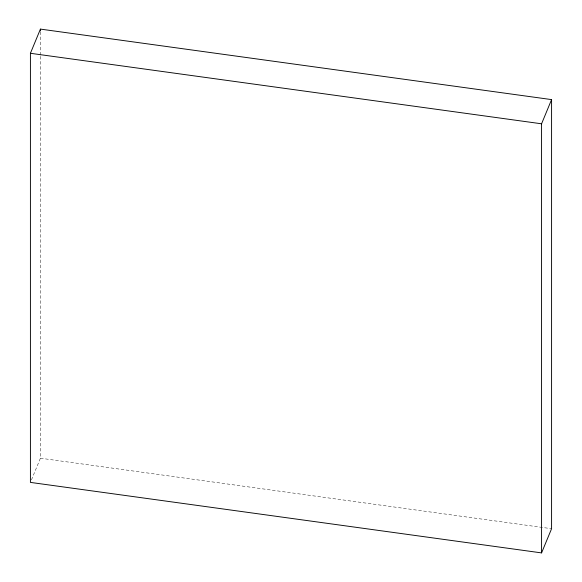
<?xml version="1.0" encoding="UTF-8"?>
<svg xmlns="http://www.w3.org/2000/svg" width="582" height="582" viewBox="0 0 582 582"><rect width="100%" height="100%" fill="white"/><g stroke="black" fill="none" stroke-linecap="round" stroke-linejoin="round"><path stroke-width="0.44" stroke-dasharray="2.91 2.18" d="M31.45 479.895L40.427 458.201L40.427 56.374M40.427 458.201L551.583 528.711M40.427 31.828L40.427 55.465"/><path stroke-width="0.87" d="M30.417 53.289L40.427 29.1L551.583 99.602L551.583 528.711L541.573 552.9L30.417 482.398L30.417 53.289L541.573 123.799L551.583 99.602M541.573 123.799L541.573 552.9M40.427 29.1L40.427 30.919"/></g></svg>
